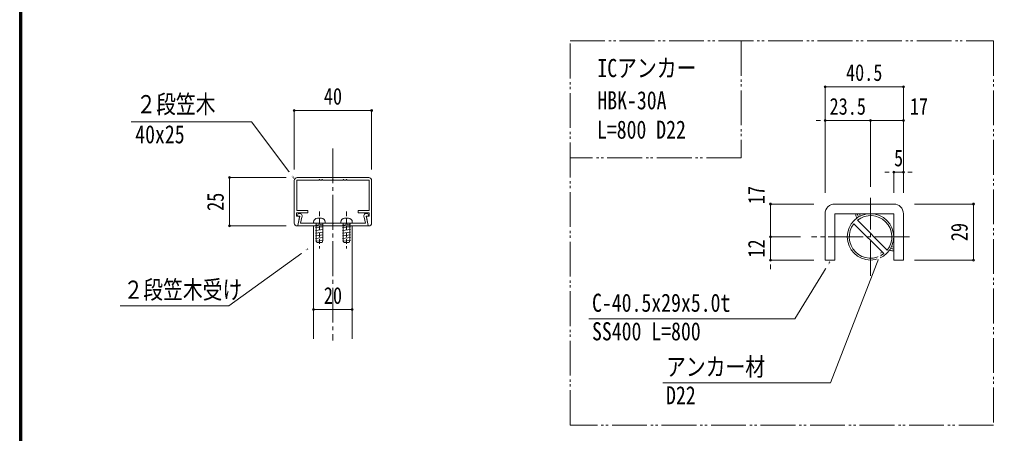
# Model space of a CAD drawing. Units: millimetres at full size; details may follow other scales. Extents: x -1603 to 1599, y -1129 to 1133.
# Drawn here: x -1603 to -596, y -331 to 97 of the extents above; entities that cross this region are included whole.
import ezdxf
from ezdxf.enums import TextEntityAlignment as Align

# ---------------------------------------------------------------- set-up
doc = ezdxf.new("R2010")
doc.units = ezdxf.units.MM
doc.header["$LTSCALE"] = 4
doc.header["$PDMODE"] = 32
doc.header["$PDSIZE"] = 2
for name, pattern in [('CHAIN2', [12, 9, -1, 1, -1]), ('DASHED1', [1.8, 1.2, -0.6]), ('DOUBLE_CHAIN2', [12.8, 9, -1, 0.6, -0.6, 0.6, -1])]:
    doc.linetypes.add(name, pattern=pattern)
for name, color, linetype, lineweight in [('0-0_0', 7, 'Continuous', 18), ('0-1_1手摺寸法', 3, 'Continuous', 18), ('0-2_2A', 1, 'DOUBLE_CHAIN2', 18), ('0-5_3中心線', 2, 'CHAIN2', 18), ('0-6_41ｱﾙﾐ', 6, 'Continuous', 18), ('0-8_51破線ｱﾙﾐ', 3, 'DASHED1', 18), ('0-9_6ﾊｯﾁﾝｸﾞ', 4, 'Continuous', 9), ('0-F_WAKU', 7, 'Continuous', 18), ('1-0_WHITE', 7, 'Continuous', 18), ('1-1_アンカー', 4, 'Continuous', 9)]:
    doc.layers.add(name, color=color, linetype=linetype, lineweight=lineweight)
doc.styles.add('ＭＳ ゴシック', font='')
doc.styles.get('ＭＳ ゴシック').set_extended_font_data('MS Gothic')

msp = doc.modelspace()

# ---------------------------------------------------------------- linework, layer by layer
at = {"layer": '0-0_0'}
for points in [[(-1319.443, -66.913), (-1363.34, -8.552), (-1487.522, -8.552)], [(-1304.962, -139.925), (-1386.56, -198.728), (-1498.859, -198.728)], [(-712.222, -143.346), (-764.448, -278.364), (-937.932, -278.364)], [(-765.246, -153.401), (-801.6, -212.204), (-1014.457, -212.204)]]:
    msp.add_lwpolyline(points, dxfattribs=at)
at = {"layer": '0-1_1手摺寸法'}
for p, q in [((-770.166, -82.078), (-770.166, 27.658)), ((-689.166, 27.658), (-770.166, 27.658)), ((-765.566, 27.658), (-693.766, 27.658)), ((-689.166, -82.078), (-689.166, 27.658)), ((-1318.962, -57.78), (-1318.962, 3.176)), ((-1318.962, 3.176), (-1238.962, 3.176)), ((-1243.562, 3.176), (-1314.362, 3.176)), ((-1238.962, -57.78), (-1238.962, 3.176)), ((-774.766, -7.248), (-779.366, -7.248)), ((-770.166, -82.078), (-770.166, -7.248)), ((-723.166, -75.77), (-723.166, -7.248)), ((-689.166, -7.248), (-723.166, -7.248)), ((-723.166, -75.77), (-723.166, -7.248)), ((-718.566, -7.248), (-693.766, -7.248)), ((-718.566, -7.248), (-713.966, -7.248)), ((-689.166, -82.078), (-689.166, -7.248)), ((-1327.462, -66.28), (-1385.936, -66.28)), ((-1385.936, -66.28), (-1385.936, -116.28)), ((-703.766, -60.61), (-708.366, -60.61)), ((-699.166, -82.078), (-699.166, -60.61)), ((-689.166, -82.078), (-689.166, -60.61)), ((-684.566, -60.61), (-679.966, -60.61)), ((-1385.936, -111.68), (-1385.936, -70.88)), ((-781.666, -93.578), (-826.671, -93.578)), ((-826.671, -93.578), (-826.671, -127.578)), ((-826.671, -122.978), (-826.671, -98.178)), ((-677.666, -93.578), (-616.79, -93.578)), ((-616.79, -151.578), (-616.79, -93.578)), ((-616.79, -98.178), (-616.79, -146.978)), ((-1327.462, -116.28), (-1385.936, -116.28)), ((-826.671, -122.978), (-826.671, -118.378)), ((-795.74, -127.578), (-826.671, -127.578)), ((-795.74, -127.578), (-826.671, -127.578)), ((-781.666, -151.578), (-826.671, -151.578)), ((-826.671, -156.178), (-826.671, -160.778)), ((-677.666, -151.578), (-616.79, -151.578)), ((-1298.962, -197.714), (-1298.962, -202.778)), ((-1258.962, -197.714), (-1258.962, -202.778)), ((-1258.962, -202.778), (-1298.962, -202.778)), ((-1294.362, -202.778), (-1263.562, -202.778))]:
    msp.add_line(p, q, dxfattribs=at)
for points in [[(-723.166, -7.248), (-770.166, -7.248), (-723.166, -7.248)], [(-689.166, -60.61), (-699.166, -60.61), (-689.166, -60.61)], [(-826.671, -127.578), (-826.671, -151.578), (-826.671, -127.578)]]:
    msp.add_lwpolyline(points, dxfattribs=at)
for centre, radius, start, end in [((-730.276, -103.578), 8.327, 180, 213.214), ((-730.276, -103.578), 6.327, 180, 213.117), ((-730.276, -103.578), 4.327, 180, 215.15), ((-699.166, -133.791), 6.327, 240.966, 270), ((-699.166, -133.791), 4.327, 239.984, 270), ((-699.166, -133.791), 8.327, 240.328, 270)]:
    msp.add_arc(centre, radius, start, end, dxfattribs=at)
for p in [(-770.166, 27.658), (-689.166, 27.658), (-1318.962, 3.176), (-1238.962, 3.176), (-770.166, -7.248), (-723.166, -7.248), (-689.166, -7.248), (-699.166, -60.61), (-689.166, -60.61), (-1385.936, -66.28), (-826.671, -93.578), (-616.79, -93.578), (-1385.936, -116.28), (-826.671, -127.578), (-826.671, -151.578), (-616.79, -151.578), (-1298.962, -202.778), (-1258.962, -202.778)]:
    msp.add_point(p, dxfattribs=at)
at = {"layer": '0-2_2A'}
for p, q in [((-856.895, 75.006), (-856.895, -45.789)), ((-856.895, -45.789), (-1033.859, -45.789))]:
    msp.add_line(p, q, dxfattribs=at)
msp.add_lwpolyline([(-596.014, -322.143), (-1033.859, -322.143), (-1033.859, 75.006), (-596.014, 75.006)], close=True, dxfattribs=at)
at = {"layer": '0-5_3中心線'}
for p, q in [((-1278.962, -36.12), (-1278.962, -234.769)), ((-723.166, -167.884), (-723.166, -87.27)), ((-682.859, -127.578), (-784.24, -127.578))]:
    msp.add_line(p, q, dxfattribs=at)
at = {"layer": '0-6_41ｱﾙﾐ'}
for p, q in [((-1318.962, -69.28), (-1318.962, -113.28)), ((-1316.362, -68.88), (-1316.362, -100.28)), ((-1293.562, -68.88), (-1316.362, -68.88)), ((-1278.962, -66.28), (-1315.962, -66.28)), ((-1293.3, -68.466), (-1293.562, -68.88)), ((-1292.624, -68.466), (-1292.362, -68.88)), ((-1290.562, -68.88), (-1292.362, -68.88)), ((-1290.3, -68.466), (-1290.562, -68.88)), ((-1289.624, -68.466), (-1289.362, -68.88)), ((-1278.962, -66.28), (-1241.962, -66.28)), ((-1278.624, -68.466), (-1278.362, -68.88)), ((-1278.362, -68.88), (-1268.562, -68.88)), ((-1268.3, -68.466), (-1268.562, -68.88)), ((-1267.624, -68.466), (-1267.362, -68.88)), ((-1267.362, -68.88), (-1265.562, -68.88)), ((-1265.3, -68.466), (-1265.562, -68.88)), ((-1264.624, -68.466), (-1264.362, -68.88)), ((-1264.362, -68.88), (-1241.562, -68.88)), ((-1241.562, -68.88), (-1241.562, -100.28)), ((-1238.962, -69.28), (-1238.962, -113.28)), ((-1316.362, -100.28), (-1304.962, -100.28)), ((-1304.962, -100.28), (-1304.962, -102.68)), ((-1252.962, -100.28), (-1252.962, -102.68)), ((-1241.562, -100.28), (-1252.962, -100.28)), ((-1316.562, -102.68), (-1304.962, -102.68)), ((-1315.873, -105.78), (-1315.873, -106.28)), ((-1313.373, -106.28), (-1315.873, -106.28)), ((-1315.298, -115.958), (-1313.505, -106.998)), ((-1315.267, -115.802), (-1313.373, -106.28)), ((-1312.461, -113.28), (-1311.223, -107.056)), ((-1241.362, -102.68), (-1252.962, -102.68)), ((-1245.463, -113.28), (-1246.7, -107.056)), ((-1244.55, -106.28), (-1242.05, -106.28)), ((-1242.657, -115.802), (-1244.55, -106.28)), ((-1242.626, -115.958), (-1244.418, -106.998)), ((-1241.362, -106.28), (-1243.83, -106.28)), ((-1242.05, -105.78), (-1242.05, -106.28)), ((-1241.362, -102.68), (-1241.362, -106.28)), ((-705.886, -141.198), (-736.786, -110.297)), ((-1315.962, -116.28), (-1315.69, -116.28)), ((-1314.874, -116.28), (-1243.049, -116.28)), ((-1293.573, -113.28), (-1312.461, -113.28)), ((-1293.311, -113.694), (-1293.573, -113.28)), ((-1292.635, -113.694), (-1292.373, -113.28)), ((-1279.573, -113.28), (-1292.373, -113.28)), ((-1279.311, -113.694), (-1279.573, -113.28)), ((-1278.635, -113.694), (-1278.373, -113.28)), ((-1278.373, -113.28), (-1265.573, -113.28)), ((-1265.311, -113.694), (-1265.573, -113.28)), ((-1264.635, -113.694), (-1264.373, -113.28)), ((-1264.373, -113.28), (-1245.387, -113.28)), ((-1241.962, -116.28), (-1242.234, -116.28)), ((-709.546, -144.858), (-740.447, -113.958))]:
    msp.add_line(p, q, dxfattribs=at)
for points in [[(-1279.3, -68.466), (-1279.562, -68.88), (-1289.362, -68.88)], [(-1316.562, -102.68), (-1316.562, -106.28), (-1314.094, -106.28)]]:
    msp.add_lwpolyline(points, dxfattribs=at)
msp.add_circle((-723.166, -127.578), 24, dxfattribs=at)
for centre, radius, start, end in [((-1315.962, -69.28), 3, 90, 180), ((-1292.962, -68.68), 0.4, 32.334, 147.666), ((-1289.962, -68.68), 0.4, 32.334, 147.666), ((-1278.962, -68.68), 0.4, 90, 147.666), ((-1278.962, -68.68), 0.4, 32.334, 90), ((-1267.962, -68.68), 0.4, 32.334, 147.666), ((-1264.962, -68.68), 0.4, 32.334, 147.666), ((-1241.962, -69.28), 3, 0, 90), ((-1313.373, -105.78), 2.5, 329.316, 180), ((-1314.094, -106.88), 0.6, 348.69, 90), ((-1244.55, -105.78), 2.5, 0, 210.684), ((-1243.83, -106.88), 0.6, 90, 191.31), ((-723.166, -127.578), 22.003, 321.756, 128.244), ((-1315.962, -113.28), 3, 180, 270), ((-1315.69, -115.88), 0.4, 270, 348.69), ((-1314.874, -115.88), 0.4, 168.753, 270), ((-1292.973, -113.48), 0.4, 212.334, 270), ((-1292.973, -113.48), 0.4, 270, 327.666), ((-1278.973, -113.48), 0.4, 212.334, 270), ((-1278.973, -113.48), 0.4, 270, 327.666), ((-1264.973, -113.48), 0.4, 212.334, 270), ((-1264.973, -113.48), 0.4, 270, 327.666), ((-1243.049, -115.88), 0.4, 270, 11.247), ((-1242.234, -115.88), 0.4, 191.31, 270), ((-1241.962, -113.28), 3, 270, 0), ((-723.166, -127.578), 22.003, 141.756, 308.244)]:
    msp.add_arc(centre, radius, start, end, dxfattribs=at)
at = {"layer": '0-8_51破線ｱﾙﾐ'}
for p, q in [((-1292.962, -101.294), (-1292.962, -139.602)), ((-1264.962, -101.294), (-1264.962, -139.602))]:
    msp.add_line(p, q, dxfattribs=at)
at = {"layer": '0-9_6ﾊｯﾁﾝｸﾞ'}
for p, q in [((-1294.962, -108.28), (-1290.962, -108.28)), ((-1266.962, -108.28), (-1262.962, -108.28)), ((-1298.962, -112.28), (-1298.962, -112.88)), ((-1298.562, -113.28), (-1287.362, -113.28)), ((-1296.962, -115.406), (-1288.962, -114.467)), ((-1296.962, -115.406), (-1288.962, -114.467)), ((-1296.962, -118.04), (-1288.962, -117.102)), ((-1296.962, -118.04), (-1288.962, -117.102)), ((-1296.962, -120.859), (-1288.962, -119.921)), ((-1296.962, -120.859), (-1288.962, -119.921)), ((-1296.462, -113.28), (-1296.462, -131.28)), ((-1289.462, -113.28), (-1289.462, -131.28)), ((-1286.962, -112.28), (-1286.962, -112.88)), ((-1270.962, -112.28), (-1270.962, -112.88)), ((-1270.562, -113.28), (-1259.362, -113.28)), ((-1268.962, -115.406), (-1260.962, -114.467)), ((-1268.962, -115.406), (-1260.962, -114.467)), ((-1268.962, -118.04), (-1260.962, -117.102)), ((-1268.962, -118.04), (-1260.962, -117.102)), ((-1268.962, -120.859), (-1260.962, -119.921)), ((-1268.962, -120.859), (-1260.962, -119.921)), ((-1268.462, -113.28), (-1268.462, -131.28)), ((-1261.462, -113.28), (-1261.462, -131.28)), ((-1258.962, -112.28), (-1258.962, -112.88)), ((-1296.962, -123.678), (-1288.962, -122.74)), ((-1296.962, -123.678), (-1288.962, -122.74)), ((-1296.962, -126.498), (-1288.962, -125.559)), ((-1296.962, -126.498), (-1288.962, -125.559)), ((-1296.962, -129.317), (-1288.962, -128.378)), ((-1296.962, -129.317), (-1288.962, -128.378)), ((-1268.962, -123.678), (-1260.962, -122.74)), ((-1268.962, -123.678), (-1260.962, -122.74)), ((-1268.962, -126.498), (-1260.962, -125.559)), ((-1268.962, -126.498), (-1260.962, -125.559)), ((-1268.962, -129.317), (-1260.962, -128.378)), ((-1268.962, -129.317), (-1260.962, -128.378)), ((-1296.962, -132.136), (-1288.962, -131.198)), ((-1296.962, -132.136), (-1288.962, -131.198)), ((-1296.462, -131.28), (-1295.634, -133.28)), ((-1295.634, -133.28), (-1290.29, -133.28)), ((-1289.462, -131.28), (-1290.29, -133.28)), ((-1268.962, -132.136), (-1260.962, -131.198)), ((-1268.962, -132.136), (-1260.962, -131.198)), ((-1268.462, -131.28), (-1267.634, -133.28)), ((-1267.634, -133.28), (-1262.29, -133.28)), ((-1261.462, -131.28), (-1262.29, -133.28))]:
    msp.add_line(p, q, dxfattribs=at)
for centre, radius, start, end in [((-1294.962, -112.28), 4, 90, 180), ((-1290.962, -112.28), 4, 0, 90), ((-1266.962, -112.28), 4, 90, 180), ((-1262.962, -112.28), 4, 0, 90), ((-1298.562, -112.88), 0.4, 180, 270), ((-1287.362, -112.88), 0.4, 270, 0), ((-1270.562, -112.88), 0.4, 180, 270), ((-1259.362, -112.88), 0.4, 270, 0)]:
    msp.add_arc(centre, radius, start, end, dxfattribs=at)
at = {"layer": '0-F_WAKU'}
for p, q in [((-1603.072, 1133.291), (-1603.072, -1129.109)), ((-1602.472, 1132.691), (-1602.472, -1128.509)), ((-1601.872, 1132.091), (-1601.872, -1127.909)), ((-1601.272, 1131.491), (-1601.272, -1127.309)), ((-1600.672, 1130.891), (-1600.672, -1126.709))]:
    msp.add_line(p, q, dxfattribs=at)
at = {"layer": '1-0_WHITE'}
for p, q in [((-1298.962, -233.104), (-1298.962, -116.28)), ((-1298.962, -223.872), (-1298.962, -116.28)), ((-1258.962, -233.104), (-1258.962, -116.28)), ((-1258.962, -223.872), (-1258.962, -116.28))]:
    msp.add_line(p, q, dxfattribs=at)
at = {"layer": '1-1_アンカー'}
for p, q in [((-760.166, -93.578), (-699.166, -93.578)), ((-770.166, -151.578), (-770.166, -103.578)), ((-760.166, -151.578), (-760.166, -103.578)), ((-760.166, -103.578), (-699.166, -103.578)), ((-737.166, -103.578), (-699.166, -103.578)), ((-699.166, -103.578), (-699.166, -151.578)), ((-689.166, -103.578), (-689.166, -151.578)), ((-770.166, -151.578), (-760.166, -151.578)), ((-699.166, -151.578), (-689.166, -151.578))]:
    msp.add_line(p, q, dxfattribs=at)
for centre, start, end in [((-760.166, -103.578), 90, 180), ((-699.166, -103.578), 0, 90)]:
    msp.add_arc(centre, 10, start, end, dxfattribs=at)

# ---------------------------------------------------------------- texts
at = {"layer": '0-0_0', "style": 'ＭＳ ゴシック', "width": 0.8}
for s, p in [('ICアンカー ', (-1005.597, 31.978)), ('２段笠木 ', (-1482.285, -5.409)), ('HBK-30A', (-1005.597, -1.355)), ('L=800 D22', (-1006.024, -31.689)), ('40x25', (-1483.397, -36.529)), ('２段笠木受け', (-1495.576, -197.179)), ('C-40.5x29x5.0t', (-1011.113, -210.655)), ('SS400 L=800', (-1011.113, -240.157)), ('アンカー材', (-934.588, -276.816)), ('D22', (-934.588, -306.317))]:
    msp.add_text(s, height=18.77, dxfattribs=at).set_placement(p, align=Align.BOTTOM_LEFT)
at = {"layer": '0-1_1手摺寸法', "color": 7, "style": 'ＭＳ ゴシック', "width": 0.8}
for s, p in [('40.5', (-748.508, 28.477)), ('40', (-1288.383, 3.995)), ('23.5', (-765.508, -6.429)), ('17', (-682.441, -6.429)), ('5', (-698.877, -59.792)), ('20', (-1288.383, -201.959))]:
    msp.add_text(s, height=17.27, dxfattribs=at).set_placement(p, align=Align.BOTTOM_LEFT)
for s, p in [('17', (-827.49, -93.798)), ('25', (-1386.755, -100.701)), ('29', (-617.608, -131.998)), ('12', (-827.49, -148.998))]:
    msp.add_text(s, height=17.27, rotation=90, dxfattribs=at).set_placement(p, align=Align.BOTTOM_LEFT)

# ---------------------------------------------------------------- next in the draw order: wipeouts: each hides what was drawn before it
for points in [[(-1325.289, -61.452), (-1323.068, -59.782), (-1319.443, -66.913), (-1319.443, -66.913)], [(-1310.541, -145.658), (-1312.166, -143.404), (-1304.962, -139.925), (-1304.962, -139.925)], [(-713.769, -151.196), (-716.36, -150.193), (-712.222, -143.346), (-712.222, -143.346)], [(-768.207, -160.832), (-770.57, -159.372), (-765.246, -153.401), (-765.246, -153.401)]]:
    msp.add_wipeout(points)

doc.saveas('drawing.dxf')
